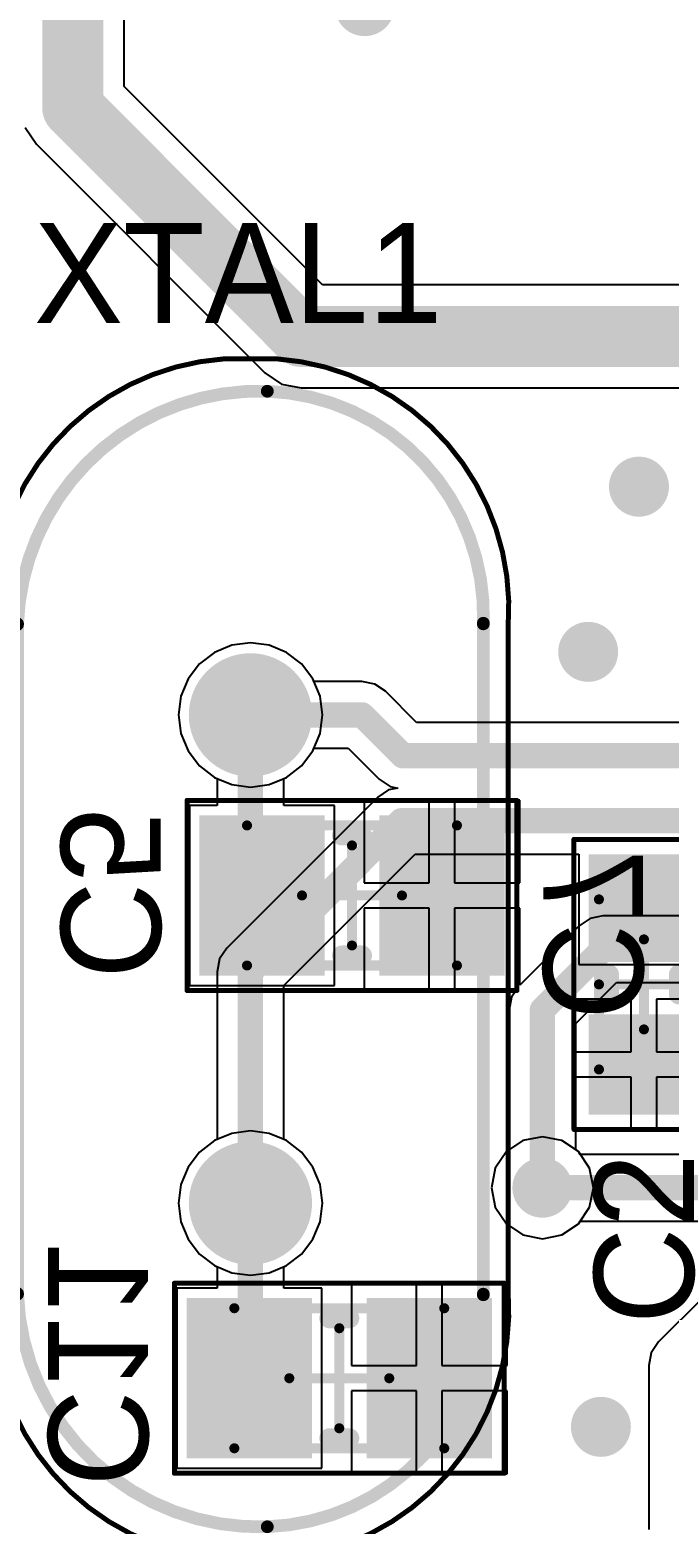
# Model space of a CAD drawing. Header units: millimetres. Extents: x -0.1 to 80.1, y -0.1 to 38.4.
# Drawn here: x 48.85 to 55.24, y 8.96 to 23.89 of the extents above; entities that cross this region are included whole.
import ezdxf

# ---------------------------------------------------------------- set-up
doc = ezdxf.new("R2010")
doc.units = ezdxf.units.MM
for name, color, linetype in [('BottomLayer', 5, 'Continuous'), ('BottomOverlay', 54, 'Continuous'), ('BottomPaste', 16, 'Continuous'), ('BottomSolder', 6, 'Continuous'), ('Mechanical13', 56, 'Continuous'), ('Mechanical15', 56, 'Continuous'), ('MultiLayer', 9, 'Continuous'), ('PadHoleLayer', 156, 'Continuous'), ('TopLayer', 1, 'Continuous'), ('TopOverlay', 2, 'Continuous'), ('TopPaste', 8, 'Continuous'), ('TopSolder', 216, 'Continuous'), ('ViaHoleLayer', 16, 'Continuous')]:
    doc.layers.add(name, color=color, linetype=linetype)

# ---------------------------------------------------------------- blocks, each defined once
blk = doc.blocks.new('THT_XTAL_HC49_12')
at = {"layer": 'BottomLayer', "const_width": 0.51500024}
for points in [[(-2.69750032, 0, 1), (-2.18250008, 0, 1)], [(2.18250008, 0, 1), (2.69750032, 0, 1)]]:
    blk.add_lwpolyline(points, format="xyb", close=True, dxfattribs=at)
at = {"layer": 'BottomSolder', "const_width": 0.61660024}
for points in [[(-2.74830032, 0, 1), (-2.13170008, 0, 1)], [(2.13170008, 0, 1), (2.74830032, 0, 1)]]:
    blk.add_lwpolyline(points, format="xyb", close=True, dxfattribs=at)
at = {"layer": 'Mechanical13', "const_width": 0.127}
for points in [[(-5.67520328, -0.1693418, -0.4142135623730951), (-3.3443418, 2.33020108)], [(3.3443418, 2.33020108, -0.4142135623730951), (5.67520328, -0.1693418)], [(-3.35676748, -2.33024426, -0.4142135623730951), (-5.67524392, -0.16823182)], [(5.67524392, -0.16823182, -0.4142135623730951), (3.35676748, -2.33024426)]]:
    blk.add_lwpolyline(points, format="xyb", dxfattribs=at)
for points in [[(-3.35000092, 2.33000042), (3.35000092, 2.33000042)], [(-3.35000092, -2.33000042), (3.35000092, -2.33000042)]]:
    blk.add_lwpolyline(points, dxfattribs=at)
at = {"layer": 'Mechanical13', "const_width": 0.0635}
for points in [[(-3.38175092, 2.33000042, 1), (-3.31825092, 2.33000042, 1)], [(-3.3760918, 2.33020108, 1), (-3.3125918, 2.33020108, 1)], [(3.3125918, 2.33020108, 1), (3.3760918, 2.33020108, 1)], [(3.31825092, 2.33000042, 1), (3.38175092, 2.33000042, 1)], [(-5.706993919999999, -0.16823182, 1), (-5.643493919999999, -0.16823182, 1)], [(-5.70695328, -0.1693418, 1), (-5.643453279999999, -0.1693418, 1)], [(5.643453279999999, -0.1693418, 1), (5.70695328, -0.1693418, 1)], [(5.643493919999999, -0.16823182, 1), (5.706993919999999, -0.16823182, 1)], [(-3.38851748, -2.33024426, 1), (-3.32501748, -2.33024426, 1)], [(-3.38175092, -2.33000042, 1), (-3.31825092, -2.33000042, 1)], [(3.31825092, -2.33000042, 1), (3.38175092, -2.33000042, 1)], [(3.32501748, -2.33024426, 1), (3.38851748, -2.33024426, 1)]]:
    blk.add_lwpolyline(points, format="xyb", close=True, dxfattribs=at)
at = {"layer": 'Mechanical15', "const_width": 0.0499999}
for points in [[(-5.999058359999999, 0.26405078, -0.414213562373095), (-3.33594964, 2.57905758)], [(3.33594964, 2.57905758, -0.4142135623730951), (5.999058359999999, 0.26405078)], [(-3.33594964, -2.57905758, -0.4142135623730951), (-5.999058359999999, -0.26405078)], [(5.999058359999999, -0.26405078, -0.4142135623730951), (3.33594964, -2.57905758)]]:
    blk.add_lwpolyline(points, format="xyb", dxfattribs=at)
for points in [[(-3.35000092, 2.57999992), (3.35000092, 2.57999992)], [(-6.000000699999999, 0.2499995), (-6.000000699999999, -0.2499995)], [(6.000000699999999, 0.2499995), (6.000000699999999, -0.2499995)], [(-3.35000092, -2.57999992), (3.35000092, -2.57999992)]]:
    blk.add_lwpolyline(points, dxfattribs=at)
at = {"layer": 'Mechanical15', "const_width": 0.02499868}
for points in [[(-3.36250026, 2.57999992, 1), (-3.33750158, 2.57999992, 1)], [(-3.34844898, 2.57905758, 1), (-3.3234503, 2.57905758, 1)], [(3.3234503, 2.57905758, 1), (3.34844898, 2.57905758, 1)], [(3.33750158, 2.57999992, 1), (3.36250026, 2.57999992, 1)], [(-6.01250004, 0.2499995, 1), (-5.98750136, 0.2499995, 1)], [(-6.0115577, 0.26405078, 1), (-5.98655902, 0.26405078, 1)], [(5.98655902, 0.26405078, 1), (6.0115577, 0.26405078, 1)], [(5.98750136, 0.2499995, 1), (6.01250004, 0.2499995, 1)], [(-6.01250004, -0.2499995, 1), (-5.98750136, -0.2499995, 1)], [(-6.0115577, -0.26405078, 1), (-5.98655902, -0.26405078, 1)], [(5.98655902, -0.26405078, 1), (6.0115577, -0.26405078, 1)], [(5.98750136, -0.2499995, 1), (6.01250004, -0.2499995, 1)], [(-3.36250026, -2.57999992, 1), (-3.33750158, -2.57999992, 1)], [(-3.34844898, -2.57905758, 1), (-3.3234503, -2.57905758, 1)], [(3.3234503, -2.57905758, 1), (3.34844898, -2.57905758, 1)], [(3.33750158, -2.57999992, 1), (3.36250026, -2.57999992, 1)]]:
    blk.add_lwpolyline(points, format="xyb", close=True, dxfattribs=at)
at = {"layer": 'MultiLayer', "const_width": 0.51500024}
for points in [[(-2.69750032, 0, 1), (-2.18250008, 0, 1)], [(2.18250008, 0, 1), (2.69750032, 0, 1)]]:
    blk.add_lwpolyline(points, format="xyb", close=True, dxfattribs=at)
at = {"layer": 'PadHoleLayer', "const_width": 0.3149980999999999}
for points in [[(-2.59750052, 0, 1), (-2.28249988, 0, 1)], [(2.28249988, 0, 1), (2.59750052, 0, 1)]]:
    blk.add_lwpolyline(points, format="xyb", close=True, dxfattribs=at)
at = {"layer": 'TopLayer', "const_width": 0.51500024}
for points in [[(-2.69750032, 0, 1), (-2.18250008, 0, 1)], [(2.18250008, 0, 1), (2.69750032, 0, 1)]]:
    blk.add_lwpolyline(points, format="xyb", close=True, dxfattribs=at)
at = {"layer": 'TopOverlay', "const_width": 0.127}
for points in [[(-5.67520328, -0.1693418, -0.4142135623730951), (-3.3443418, 2.33020108)], [(3.3443418, 2.33020108, -0.4142135623730951), (5.67520328, -0.1693418)], [(-3.35676748, -2.33024426, -0.4142135623730951), (-5.67524392, -0.16823182)], [(5.67524392, -0.16823182, -0.4142135623730951), (3.35676748, -2.33024426)]]:
    blk.add_lwpolyline(points, format="xyb", dxfattribs=at)
for points in [[(-3.35000092, 2.33000042), (3.35000092, 2.33000042)], [(-3.35000092, -2.33000042), (3.35000092, -2.33000042)]]:
    blk.add_lwpolyline(points, dxfattribs=at)
at = {"layer": 'TopOverlay', "const_width": 0.0635}
for points in [[(-3.38175092, 2.33000042, 1), (-3.31825092, 2.33000042, 1)], [(-3.3760918, 2.33020108, 1), (-3.3125918, 2.33020108, 1)], [(3.3125918, 2.33020108, 1), (3.3760918, 2.33020108, 1)], [(3.31825092, 2.33000042, 1), (3.38175092, 2.33000042, 1)], [(-5.706993919999999, -0.16823182, 1), (-5.643493919999999, -0.16823182, 1)], [(-5.70695328, -0.1693418, 1), (-5.643453279999999, -0.1693418, 1)], [(5.643453279999999, -0.1693418, 1), (5.70695328, -0.1693418, 1)], [(5.643493919999999, -0.16823182, 1), (5.706993919999999, -0.16823182, 1)], [(-3.38851748, -2.33024426, 1), (-3.32501748, -2.33024426, 1)], [(-3.38175092, -2.33000042, 1), (-3.31825092, -2.33000042, 1)], [(3.31825092, -2.33000042, 1), (3.38175092, -2.33000042, 1)], [(3.32501748, -2.33024426, 1), (3.38851748, -2.33024426, 1)]]:
    blk.add_lwpolyline(points, format="xyb", close=True, dxfattribs=at)
at = {"layer": 'TopSolder', "const_width": 0.61660024}
for points in [[(-2.74830032, 0, 1), (-2.13170008, 0, 1)], [(2.13170008, 0, 1), (2.74830032, 0, 1)]]:
    blk.add_lwpolyline(points, format="xyb", close=True, dxfattribs=at)
blk = doc.blocks.new('SMD_0805_GENERIC_B_25')
at = {"layer": 'BottomLayer'}
for points in [[(-1.42500096, 0.6999985999999999), (-1.42500096, -0.6999985999999999), (-0.37500052, 0.6999985999999999), (-0.37500052, -0.6999985999999999)], [(0.37499798, 0.6999985999999999), (0.37499798, -0.6999985999999999), (1.42499842, 0.6999985999999999), (1.42499842, -0.6999985999999999)]]:
    blk.add_solid(points, dxfattribs=at)
at = {"layer": 'BottomOverlay', "const_width": 0.1999996}
for points in [[(0.0999998, 0.5999987999999999), (-0.0999998, 0.5999987999999999)], [(0.0999998, -0.6000013399999999), (-0.0999998, -0.6000013399999999)]]:
    blk.add_lwpolyline(points, dxfattribs=at)
at = {"layer": 'BottomOverlay', "const_width": 0.0999998}
for points in [[(-0.1499997, 0.5999987999999999, 1), (-0.0499999, 0.5999987999999999, 1)], [(0.0499999, 0.5999987999999999, 1), (0.1499997, 0.5999987999999999, 1)], [(-0.1499997, -0.6000013399999999, 1), (-0.0499999, -0.6000013399999999, 1)], [(0.0499999, -0.6000013399999999, 1), (0.1499997, -0.6000013399999999, 1)]]:
    blk.add_lwpolyline(points, format="xyb", close=True, dxfattribs=at)
at = {"layer": 'BottomPaste'}
for points in [[(-1.42500096, 0.6999985999999999), (-1.42500096, -0.6999985999999999), (-0.37500052, 0.6999985999999999), (-0.37500052, -0.6999985999999999)], [(0.37499798, 0.6999985999999999), (0.37499798, -0.6999985999999999), (1.42499842, 0.6999985999999999), (1.42499842, -0.6999985999999999)]]:
    blk.add_solid(points, dxfattribs=at)
at = {"layer": 'BottomSolder'}
for points in [[(-1.52660096, 0.8015985999999998), (-1.52660096, -0.8015985999999998), (-0.27340052, 0.8015985999999998), (-0.27340052, -0.8015985999999998)], [(0.27339798, 0.8015985999999998), (0.27339798, -0.8015985999999998), (1.52659842, 0.8015985999999998), (1.52659842, -0.8015985999999998)]]:
    blk.add_solid(points, dxfattribs=at)
at = {"layer": 'Mechanical13', "const_width": 0.0999998}
for points in [[(1.05000044, 0.6999985999999999), (-1.05000044, 0.6999985999999999)], [(-1.05000044, 0.6999985999999999), (-1.05000044, -0.7000011399999999)], [(1.05000044, 0.6999985999999999), (1.05000044, -0.7000011399999999)], [(1.05000044, -0.7000011399999999), (-1.05000044, -0.7000011399999999)]]:
    blk.add_lwpolyline(points, dxfattribs=at)
at = {"layer": 'Mechanical13', "const_width": 0.0499999}
for points in [[(-1.07499912, 0.6999985999999999, 1), (-1.02500176, 0.6999985999999999, 1)], [(-1.07499912, 0.6999985999999999, 1), (-1.02500176, 0.6999985999999999, 1)], [(1.02500176, 0.6999985999999999, 1), (1.07499912, 0.6999985999999999, 1)], [(1.02500176, 0.6999985999999999, 1), (1.07499912, 0.6999985999999999, 1)], [(-1.07499912, -0.7000011399999999, 1), (-1.02500176, -0.7000011399999999, 1)], [(-1.07499912, -0.7000011399999999, 1), (-1.02500176, -0.7000011399999999, 1)], [(1.02500176, -0.7000011399999999, 1), (1.07499912, -0.7000011399999999, 1)], [(1.02500176, -0.7000011399999999, 1), (1.07499912, -0.7000011399999999, 1)]]:
    blk.add_lwpolyline(points, format="xyb", close=True, dxfattribs=at)
at = {"layer": 'Mechanical15'}
for points, const_width in [([(1.64999924, 0.9499980999999998), (-1.65000178, 0.9499980999999998)], 0.0499999), ([(-1.65000178, 0.9499980999999998), (-1.65000178, -0.95000064)], 0.0499999), ([(1.64999924, 0.9499980999999998), (1.64999924, -0.95000064)], 0.0499999), ([(0, 0.499999), (0, -0.50000154)], 0.0999998), ([(0.499999, 0), (-0.50000154, 0)], 0.0999998), ([(1.64999924, -0.95000064), (-1.65000178, -0.95000064)], 0.0499999)]:
    blk.add_lwpolyline(points, dxfattribs=dict(at, const_width=const_width))
for points, const_width in [([(-1.66250112, 0.9499980999999998, 1), (-1.63750244, 0.9499980999999998, 1)], 0.02499868), ([(-1.66250112, 0.9499980999999998, 1), (-1.63750244, 0.9499980999999998, 1)], 0.02499868), ([(1.6374999, 0.9499980999999998, 1), (1.66249858, 0.9499980999999998, 1)], 0.02499868), ([(1.6374999, 0.9499980999999998, 1), (1.66249858, 0.9499980999999998, 1)], 0.02499868), ([(-0.02499868, 0.499999, 1), (0.02499868, 0.499999, 1)], 0.0499999), ([(-0.52500022, 0, 1), (-0.47500286, 0, 1)], 0.0499999), ([(0.47500032, 0, 1), (0.5249976799999999, 0, 1)], 0.0499999), ([(-0.02499868, -0.50000154, 1), (0.02499868, -0.50000154, 1)], 0.0499999), ([(-1.66250112, -0.95000064, 1), (-1.63750244, -0.95000064, 1)], 0.02499868), ([(-1.66250112, -0.95000064, 1), (-1.63750244, -0.95000064, 1)], 0.02499868), ([(1.6374999, -0.95000064, 1), (1.66249858, -0.95000064, 1)], 0.02499868), ([(1.6374999, -0.95000064, 1), (1.66249858, -0.95000064, 1)], 0.02499868)]:
    blk.add_lwpolyline(points, format="xyb", close=True, dxfattribs=dict(at, const_width=const_width))
blk = doc.blocks.new('SMD_0805_GENERIC_B_31')
at = {"layer": 'BottomLayer'}
for points in [[(-1.42500096, 0.6999985999999999), (-1.42500096, -0.6999985999999999), (-0.37500052, 0.6999985999999999), (-0.37500052, -0.6999985999999999)], [(0.37499798, 0.6999985999999999), (0.37499798, -0.6999985999999999), (1.42499842, 0.6999985999999999), (1.42499842, -0.6999985999999999)]]:
    blk.add_solid(points, dxfattribs=at)
at = {"layer": 'BottomOverlay', "const_width": 0.1999996}
for points in [[(0.0999998, 0.5999987999999999), (-0.0999998, 0.5999987999999999)], [(0.0999998, -0.6000013399999999), (-0.0999998, -0.6000013399999999)]]:
    blk.add_lwpolyline(points, dxfattribs=at)
at = {"layer": 'BottomOverlay', "const_width": 0.0999998}
for points in [[(-0.1499997, 0.5999987999999999, 1), (-0.0499999, 0.5999987999999999, 1)], [(0.0499999, 0.5999987999999999, 1), (0.1499997, 0.5999987999999999, 1)], [(-0.1499997, -0.6000013399999999, 1), (-0.0499999, -0.6000013399999999, 1)], [(0.0499999, -0.6000013399999999, 1), (0.1499997, -0.6000013399999999, 1)]]:
    blk.add_lwpolyline(points, format="xyb", close=True, dxfattribs=at)
at = {"layer": 'BottomPaste'}
for points in [[(-1.42500096, 0.6999985999999999), (-1.42500096, -0.6999985999999999), (-0.37500052, 0.6999985999999999), (-0.37500052, -0.6999985999999999)], [(0.37499798, 0.6999985999999999), (0.37499798, -0.6999985999999999), (1.42499842, 0.6999985999999999), (1.42499842, -0.6999985999999999)]]:
    blk.add_solid(points, dxfattribs=at)
at = {"layer": 'BottomSolder'}
for points in [[(-1.52660096, 0.8015985999999998), (-1.52660096, -0.8015985999999998), (-0.27340052, 0.8015985999999998), (-0.27340052, -0.8015985999999998)], [(0.27339798, 0.8015985999999998), (0.27339798, -0.8015985999999998), (1.52659842, 0.8015985999999998), (1.52659842, -0.8015985999999998)]]:
    blk.add_solid(points, dxfattribs=at)
at = {"layer": 'Mechanical13', "const_width": 0.0999998}
for points in [[(1.05000044, 0.6999985999999999), (-1.05000044, 0.6999985999999999)], [(-1.05000044, 0.6999985999999999), (-1.05000044, -0.7000011399999999)], [(1.05000044, 0.6999985999999999), (1.05000044, -0.7000011399999999)], [(1.05000044, -0.7000011399999999), (-1.05000044, -0.7000011399999999)]]:
    blk.add_lwpolyline(points, dxfattribs=at)
at = {"layer": 'Mechanical13', "const_width": 0.0499999}
for points in [[(-1.07499912, 0.6999985999999999, 1), (-1.02500176, 0.6999985999999999, 1)], [(-1.07499912, 0.6999985999999999, 1), (-1.02500176, 0.6999985999999999, 1)], [(1.02500176, 0.6999985999999999, 1), (1.07499912, 0.6999985999999999, 1)], [(1.02500176, 0.6999985999999999, 1), (1.07499912, 0.6999985999999999, 1)], [(-1.07499912, -0.7000011399999999, 1), (-1.02500176, -0.7000011399999999, 1)], [(-1.07499912, -0.7000011399999999, 1), (-1.02500176, -0.7000011399999999, 1)], [(1.02500176, -0.7000011399999999, 1), (1.07499912, -0.7000011399999999, 1)], [(1.02500176, -0.7000011399999999, 1), (1.07499912, -0.7000011399999999, 1)]]:
    blk.add_lwpolyline(points, format="xyb", close=True, dxfattribs=at)
at = {"layer": 'Mechanical15'}
for points, const_width in [([(1.64999924, 0.9499980999999998), (-1.65000178, 0.9499980999999998)], 0.0499999), ([(-1.65000178, 0.9499980999999998), (-1.65000178, -0.95000064)], 0.0499999), ([(1.64999924, 0.9499980999999998), (1.64999924, -0.95000064)], 0.0499999), ([(0, 0.499999), (0, -0.50000154)], 0.0999998), ([(0.499999, 0), (-0.50000154, 0)], 0.0999998), ([(1.64999924, -0.95000064), (-1.65000178, -0.95000064)], 0.0499999)]:
    blk.add_lwpolyline(points, dxfattribs=dict(at, const_width=const_width))
for points, const_width in [([(-1.66250112, 0.9499980999999998, 1), (-1.63750244, 0.9499980999999998, 1)], 0.02499868), ([(-1.66250112, 0.9499980999999998, 1), (-1.63750244, 0.9499980999999998, 1)], 0.02499868), ([(1.6374999, 0.9499980999999998, 1), (1.66249858, 0.9499980999999998, 1)], 0.02499868), ([(1.6374999, 0.9499980999999998, 1), (1.66249858, 0.9499980999999998, 1)], 0.02499868), ([(-0.02499868, 0.499999, 1), (0.02499868, 0.499999, 1)], 0.0499999), ([(-0.52500022, 0, 1), (-0.47500286, 0, 1)], 0.0499999), ([(0.47500032, 0, 1), (0.5249976799999999, 0, 1)], 0.0499999), ([(-0.02499868, -0.50000154, 1), (0.02499868, -0.50000154, 1)], 0.0499999), ([(-1.66250112, -0.95000064, 1), (-1.63750244, -0.95000064, 1)], 0.02499868), ([(-1.66250112, -0.95000064, 1), (-1.63750244, -0.95000064, 1)], 0.02499868), ([(1.6374999, -0.95000064, 1), (1.66249858, -0.95000064, 1)], 0.02499868), ([(1.6374999, -0.95000064, 1), (1.66249858, -0.95000064, 1)], 0.02499868)]:
    blk.add_lwpolyline(points, format="xyb", close=True, dxfattribs=dict(at, const_width=const_width))
blk = doc.blocks.new('SMD_0603_GENERIC_34')
at = {"layer": 'Mechanical13', "const_width": 0.0999998}
for points in [[(-0.8500008399999999, 0.4499991), (0.8499983, 0.4499991)], [(-0.8500008399999999, 0.4499991), (-0.8500008399999999, -0.4500016399999999)], [(0.8499983, 0.4499991), (0.8499983, -0.4500016399999999)], [(-0.8500008399999999, -0.4500016399999999), (0.8499983, -0.4500016399999999)]]:
    blk.add_lwpolyline(points, dxfattribs=at)
at = {"layer": 'Mechanical13', "const_width": 0.0499999}
for points in [[(-0.87499952, 0.4499991, 1), (-0.8250021599999999, 0.4499991, 1)], [(-0.87499952, 0.4499991, 1), (-0.8250021599999999, 0.4499991, 1)], [(0.8249996199999998, 0.4499991, 1), (0.8749969799999999, 0.4499991, 1)], [(0.8249996199999998, 0.4499991, 1), (0.8749969799999999, 0.4499991, 1)], [(-0.87499952, -0.4500016399999999, 1), (-0.8250021599999999, -0.4500016399999999, 1)], [(-0.87499952, -0.4500016399999999, 1), (-0.8250021599999999, -0.4500016399999999, 1)], [(0.8249996199999998, -0.4500016399999999, 1), (0.8749969799999999, -0.4500016399999999, 1)], [(0.8249996199999998, -0.4500016399999999, 1), (0.8749969799999999, -0.4500016399999999, 1)]]:
    blk.add_lwpolyline(points, format="xyb", close=True, dxfattribs=at)
at = {"layer": 'Mechanical15'}
for points, const_width in [([(-1.45000218, 0.6999985999999999), (1.44999964, 0.6999985999999999)], 0.0499999), ([(-1.45000218, 0.6999985999999999), (-1.45000218, -0.7000011399999999)], 0.0499999), ([(1.44999964, 0.6999985999999999), (1.44999964, -0.7000011399999999)], 0.0499999), ([(0, 0.4499991), (0, -0.4500016399999999)], 0.0999998), ([(-0.4500016399999999, 0), (0.4499991, 0)], 0.0999998), ([(-1.45000218, -0.7000011399999999), (1.44999964, -0.7000011399999999)], 0.0499999)]:
    blk.add_lwpolyline(points, dxfattribs=dict(at, const_width=const_width))
for points, const_width in [([(-1.46250152, 0.6999985999999999, 1), (-1.43750284, 0.6999985999999999, 1)], 0.02499868), ([(-1.46250152, 0.6999985999999999, 1), (-1.43750284, 0.6999985999999999, 1)], 0.02499868), ([(1.4375003, 0.6999985999999999, 1), (1.46249898, 0.6999985999999999, 1)], 0.02499868), ([(1.4375003, 0.6999985999999999, 1), (1.46249898, 0.6999985999999999, 1)], 0.02499868), ([(-0.02499868, 0.4499991, 1), (0.02499868, 0.4499991, 1)], 0.0499999), ([(-0.47500032, 0, 1), (-0.42500296, 0, 1)], 0.0499999), ([(0.4250004199999999, 0, 1), (0.47499778, 0, 1)], 0.0499999), ([(-0.02499868, -0.4500016399999999, 1), (0.02499868, -0.4500016399999999, 1)], 0.0499999), ([(-1.46250152, -0.7000011399999999, 1), (-1.43750284, -0.7000011399999999, 1)], 0.02499868), ([(-1.46250152, -0.7000011399999999, 1), (-1.43750284, -0.7000011399999999, 1)], 0.02499868), ([(1.4375003, -0.7000011399999999, 1), (1.46249898, -0.7000011399999999, 1)], 0.02499868), ([(1.4375003, -0.7000011399999999, 1), (1.46249898, -0.7000011399999999, 1)], 0.02499868)]:
    blk.add_lwpolyline(points, format="xyb", close=True, dxfattribs=dict(at, const_width=const_width))
at = {"layer": 'TopLayer'}
for points in [[(-0.40000174, -0.4499991), (-0.40000174, 0.4499991), (-1.20000014, -0.4499991), (-1.20000014, 0.4499991)], [(1.1999976, -0.4499991), (1.1999976, 0.4499991), (0.3999992, -0.4499991), (0.3999992, 0.4499991)]]:
    blk.add_solid(points, dxfattribs=at)
at = {"layer": 'TopOverlay', "const_width": 0.1999996}
for points in [[(-0.0999998, 0.3499993), (0.0999998, 0.3499993)], [(-0.0999998, -0.35000184), (0.0999998, -0.35000184)]]:
    blk.add_lwpolyline(points, dxfattribs=at)
at = {"layer": 'TopOverlay', "const_width": 0.0999998}
for points in [[(-0.1499997, 0.3499993, 1), (-0.0499999, 0.3499993, 1)], [(0.0499999, 0.3499993, 1), (0.1499997, 0.3499993, 1)], [(-0.1499997, -0.35000184, 1), (-0.0499999, -0.35000184, 1)], [(0.0499999, -0.35000184, 1), (0.1499997, -0.35000184, 1)]]:
    blk.add_lwpolyline(points, format="xyb", close=True, dxfattribs=at)
at = {"layer": 'TopPaste'}
for points in [[(-0.40000174, -0.4499991), (-0.40000174, 0.4499991), (-1.20000014, -0.4499991), (-1.20000014, 0.4499991)], [(1.1999976, -0.4499991), (1.1999976, 0.4499991), (0.3999992, -0.4499991), (0.3999992, 0.4499991)]]:
    blk.add_solid(points, dxfattribs=at)
at = {"layer": 'TopSolder'}
for points in [[(-0.29840174, -0.5515991), (-0.29840174, 0.5515991), (-1.30160014, -0.5515991), (-1.30160014, 0.5515991)], [(1.3015976, -0.5515991), (1.3015976, 0.5515991), (0.2983992, -0.5515991), (0.2983992, 0.5515991)]]:
    blk.add_solid(points, dxfattribs=at)

msp = doc.modelspace()

# ---------------------------------------------------------------- linework, layer by layer
at = {"layer": 'BottomLayer'}
for p, q in [((50.69341652, 17.66955064), (50.54405689999999, 17.5549433)), ((50.86734809999999, 17.7415952), (50.69341652, 17.66955064)), ((51.05399999999999, 17.7661697), (50.86734809999999, 17.7415952)), ((51.2406519, 17.7415952), (51.05399999999999, 17.7661697)), ((51.41458348, 17.66955064), (51.2406519, 17.7415952)), ((51.5639431, 17.5549433), (51.41458348, 17.66955064)), ((50.54405689999999, 17.5549433), (50.42944956, 17.40558368)), ((51.67855044, 17.40558368), (51.5639431, 17.5549433)), ((50.42944956, 17.40558368), (50.357405, 17.2316521)), ((51.75059499999999, 17.2316521), (51.67855044, 17.40558368)), ((50.357405, 17.2316521), (50.33283049999999, 17.0450002)), ((51.7751695, 17.0450002), (51.75059499999999, 17.2316521)), ((50.33283049999999, 17.0450002), (50.357405, 16.8583483)), ((51.75059499999999, 16.8583483), (51.7751695, 17.0450002)), ((50.357405, 16.8583483), (50.42944956, 16.68441672)), ((51.67855044, 16.68441672), (51.75059499999999, 16.8583483)), ((50.42944956, 16.68441672), (50.54405689999999, 16.5350571)), ((51.5639431, 16.5350571), (51.67855044, 16.68441672)), ((50.54405689999999, 16.5350571), (50.69341652, 16.42044976)), ((51.41458348, 16.42044976), (51.5639431, 16.5350571)), ((50.69341652, 16.42044976), (50.72059451999999, 16.40919248)), ((50.72059451999999, 16.40919248), (50.72059451999999, 16.1399982)), ((51.38740548, 16.40919248), (51.41458348, 16.42044976)), ((51.38740548, 16.1399982), (51.38740548, 16.40919248)), ((50.72059451999999, 16.1399982), (50.44500198, 16.1399982)), ((50.44500198, 16.1399982), (50.44500198, 14.3400018)), ((51.89500162, 16.1399982), (51.38740548, 16.1399982)), ((51.89500162, 14.3400018), (51.89500162, 16.1399982)), ((52.84300327999999, 16.1939986), (52.19100052, 16.1939986)), ((52.19100052, 16.1939986), (52.19100052, 15.36699746)), ((52.84300327999999, 15.36699746), (52.84300327999999, 16.1939986)), ((53.74900096, 16.1939986), (53.09700328, 16.1939986)), ((53.09700328, 16.1939986), (53.09700328, 15.36699746)), ((53.74900096, 15.36699746), (53.74900096, 16.1939986)), ((52.19100052, 15.36699746), (52.84300327999999, 15.36699746)), ((53.09700328, 15.36699746), (53.74900096, 15.36699746)), ((52.84300327999999, 15.11299746), (52.19100052, 15.11299746)), ((52.19100052, 15.11299746), (52.19100052, 14.2860014)), ((52.84300327999999, 14.2860014), (52.84300327999999, 15.11299746)), ((53.74900096, 15.11299746), (53.09700328, 15.11299746)), ((53.09700328, 15.11299746), (53.09700328, 14.2860014)), ((53.74900096, 14.34250624), (53.74900096, 15.11299746)), ((54.34424742, 14.9377527), (53.74900096, 14.34250624)), ((54.45241078, 15.01002586), (54.34424742, 14.9377527)), ((54.58000006, 15.03540554), (54.45241078, 15.01002586)), ((55.44000088, 15.03540554), (54.58000006, 15.03540554)), ((50.44500198, 14.3400018), (51.89500162, 14.3400018)), ((54.30840547999999, 13.9589002), (54.71809986, 14.36859458)), ((54.71809986, 14.36859458), (55.44000088, 14.36859458)), ((52.19100052, 14.2860014), (52.84300327999999, 14.2860014)), ((53.09700328, 14.2860014), (53.70800790000001, 14.2860014)), ((53.6669742, 14.22458928), (53.64159452, 14.097)), ((53.70800790000001, 14.2860014), (53.6669742, 14.22458928)), ((53.64159452, 14.097), (53.64159452, 12.69756922)), ((54.30840547999999, 12.69756922), (54.30840547999999, 13.9589002)), ((50.86734809999999, 12.8615948), (50.69341652, 12.78955024)), ((51.05399999999999, 12.8861693), (50.86734809999999, 12.8615948)), ((51.2406519, 12.8615948), (51.05399999999999, 12.8861693)), ((51.41458348, 12.78955024), (51.2406519, 12.8615948)), ((50.69341652, 12.78955024), (50.54405689999999, 12.6749429)), ((51.5639431, 12.6749429), (51.41458348, 12.78955024)), ((53.64159452, 12.69756922), (53.61452066, 12.67947934)), ((54.33547933999999, 12.67947934), (54.30840547999999, 12.69756922)), ((50.54405689999999, 12.6749429), (50.42944956, 12.52558328)), ((51.67855044, 12.52558328), (51.5639431, 12.6749429)), ((53.61452066, 12.67947934), (53.50401034, 12.51408978)), ((54.44598966, 12.51408978), (54.33547933999999, 12.67947934)), ((50.42944956, 12.52558328), (50.357405, 12.3516517)), ((51.75059499999999, 12.3516517), (51.67855044, 12.52558328)), ((53.50401034, 12.51408978), (53.46520421999999, 12.319)), ((54.48479578000001, 12.319), (54.44598966, 12.51408978)), ((50.357405, 12.3516517), (50.33283049999999, 12.1649998)), ((51.7751695, 12.1649998), (51.75059499999999, 12.3516517)), ((53.46520421999999, 12.319), (53.50401034, 12.12391022)), ((54.44598966, 12.12391022), (54.48479578000001, 12.319)), ((50.33283049999999, 12.1649998), (50.357405, 11.9783479)), ((51.75059499999999, 11.9783479), (51.7751695, 12.1649998)), ((53.50401034, 12.12391022), (53.61452066, 11.95852066)), ((54.33547933999999, 11.95852066), (54.44598966, 12.12391022)), ((50.357405, 11.9783479), (50.42944956, 11.80441632)), ((51.67855044, 11.80441632), (51.75059499999999, 11.9783479)), ((53.61452066, 11.95852066), (53.77991022, 11.84801034)), ((54.17008977999999, 11.84801034), (54.33547933999999, 11.95852066)), ((50.42944956, 11.80441632), (50.54405689999999, 11.6550567)), ((51.5639431, 11.6550567), (51.67855044, 11.80441632)), ((53.77991022, 11.84801034), (53.97499999999999, 11.80920422)), ((53.97499999999999, 11.80920422), (54.17008977999999, 11.84801034)), ((50.54405689999999, 11.6550567), (50.69341652, 11.54044936)), ((51.41458348, 11.54044936), (51.5639431, 11.6550567)), ((50.69341652, 11.54044936), (50.72059451999999, 11.52919208)), ((50.72059451999999, 11.52919208), (50.72059451999999, 11.3139982)), ((51.38740548, 11.52919208), (51.41458348, 11.54044936)), ((51.38740548, 11.3139982), (51.38740548, 11.52919208)), ((52.71600328, 11.3679986), (52.06400052, 11.3679986)), ((52.06400052, 11.3679986), (52.06400052, 10.54099746)), ((52.71600328, 10.54099746), (52.71600328, 11.3679986)), ((53.62200096, 11.3679986), (52.97000328, 11.3679986)), ((52.97000328, 11.3679986), (52.97000328, 10.54099746)), ((53.62200096, 10.54099746), (53.62200096, 11.3679986)), ((50.72059451999999, 11.3139982), (50.31800198, 11.3139982)), ((50.31800198, 11.3139982), (50.31800198, 9.514001799999999)), ((51.76800162, 11.3139982), (51.38740548, 11.3139982)), ((51.76800162, 9.514001799999999), (51.76800162, 11.3139982)), ((52.06400052, 10.54099746), (52.71600328, 10.54099746)), ((52.97000328, 10.54099746), (53.62200096, 10.54099746)), ((52.71600328, 10.28699746), (52.06400052, 10.28699746)), ((52.06400052, 10.28699746), (52.06400052, 9.4600014)), ((52.71600328, 9.4600014), (52.71600328, 10.28699746)), ((53.62200096, 10.28699746), (52.97000328, 10.28699746)), ((52.97000328, 10.28699746), (52.97000328, 9.4600014)), ((53.62200096, 9.4600014), (53.62200096, 10.28699746)), ((50.31800198, 9.514001799999999), (51.76800162, 9.514001799999999)), ((52.06400052, 9.4600014), (52.71600328, 9.4600014)), ((52.97000328, 9.4600014), (53.62200096, 9.4600014))]:
    msp.add_line(p, q, dxfattribs=at)
for points, const_width in [([(52.04700029999999, 24.13, 1), (52.3469997, 24.13, 1)], 0.2999994), ([(54.79128742, 19.32634692, 1), (55.09128681999999, 19.32634692, 1)], 0.2999994), ([(54.28328742, 17.67534692, 1), (54.58328681999999, 17.67534692, 1)], 0.2999994), ([(50.99049999999999, 17.0450002, 1), (51.1175, 17.0450002, 1)], 0.127), ([(50.99049999999999, 15.3560018, 1), (51.1175, 15.3560018, 1)], 0.127), ([(50.99049999999999, 15.3560018, 1), (51.1175, 15.3560018, 1)], 0.127), ([(51.1065018, 15.24, 1), (51.2335018, 15.24, 1)], 0.127), ([(54.51650005999999, 14.70200006, 1), (54.64350006, 14.70200006, 1)], 0.127), ([(54.51650005999999, 14.70200006, 1), (54.64350006, 14.70200006, 1)], 0.127), ([(53.9115, 14.097, 1), (54.0385, 14.097, 1)], 0.127), ([(53.9115, 14.097, 1), (54.0385, 14.097, 1)], 0.127), ([(53.8250003, 12.319, 1), (54.1249997, 12.319, 1)], 0.2999994), ([(53.9115, 12.319, 1), (54.0385, 12.319, 1)], 0.127), ([(50.99049999999999, 12.1649998, 1), (51.1175, 12.1649998, 1)], 0.127), ([(50.9795018, 10.414, 1), (51.1065018, 10.414, 1)], 0.127), ([(50.99049999999999, 10.4249982, 1), (51.1175, 10.4249982, 1)], 0.127), ([(50.99049999999999, 10.4249982, 1), (51.1175, 10.4249982, 1)], 0.127), ([(54.41028742, 9.92834692, 1), (54.71028682, 9.92834692, 1)], 0.2999994)]:
    msp.add_lwpolyline(points, format="xyb", close=True, dxfattribs=dict(at, const_width=const_width))
at = {"layer": 'BottomLayer', "const_width": 0.254}
for points in [[(51.05399999999999, 15.3560018), (51.05399999999999, 17.0450002)], [(51.05399999999999, 15.3560018), (51.17000179999999, 15.24)], [(53.97499999999999, 14.097), (54.58000006, 14.70200006)], [(54.58000006, 14.70200006), (56.38800000000001, 14.70200006)], [(53.97499999999999, 12.319), (53.97499999999999, 14.097)], [(51.05399999999999, 10.4249982), (51.05399999999999, 12.1649998)], [(51.0430018, 10.414), (51.05399999999999, 10.4249982)]]:
    msp.add_lwpolyline(points, dxfattribs=at)
at = {"layer": 'MultiLayer', "const_width": 0.2999994}
for points in [[(52.04700029999999, 24.13, 1), (52.3469997, 24.13, 1)], [(54.79128742, 19.32634692, 1), (55.09128681999999, 19.32634692, 1)], [(54.28328742, 17.67534692, 1), (54.58328681999999, 17.67534692, 1)], [(53.8250003, 12.319, 1), (54.1249997, 12.319, 1)], [(54.41028742, 9.92834692, 1), (54.71028682, 9.92834692, 1)]]:
    msp.add_lwpolyline(points, format="xyb", close=True, dxfattribs=at)
at = {"layer": 'TopLayer'}
for p, q in [((49.79069036, 23.32719236), (49.79069036, 31.2732801)), ((51.77519236, 21.34269036), (49.79069036, 23.32719236)), ((48.80048914, 22.9170357), (48.91205864, 22.75005864)), ((48.91205864, 22.75005864), (51.19805864, 20.46405864)), ((57.91199999999999, 21.34269036), (51.77519236, 21.34269036)), ((51.19805864, 20.46405864), (51.36503569999999, 20.35248914)), ((51.36503569999999, 20.35248914), (51.56199999999999, 20.31330964)), ((51.56199999999999, 20.31330964), (57.69880764, 20.31330964)), ((50.69341652, 17.66955064), (50.54405689999999, 17.5549433)), ((50.86734809999999, 17.7415952), (50.69341652, 17.66955064)), ((51.05399999999999, 17.7661697), (50.86734809999999, 17.7415952)), ((51.2406519, 17.7415952), (51.05399999999999, 17.7661697)), ((51.41458348, 17.66955064), (51.2406519, 17.7415952)), ((51.5639431, 17.5549433), (51.41458348, 17.66955064)), ((50.54405689999999, 17.5549433), (50.42944956, 17.40558368)), ((51.67855044, 17.40558368), (51.5639431, 17.5549433)), ((50.42944956, 17.40558368), (50.357405, 17.2316521)), ((51.68980772, 17.37840568), (51.67855044, 17.40558368)), ((52.16999979999999, 17.37840568), (51.68980772, 17.37840568)), ((52.29758907999999, 17.353026), (52.16999979999999, 17.37840568)), ((52.40575243999999, 17.28075284), (52.29758907999999, 17.353026)), ((50.357405, 17.2316521), (50.33283049999999, 17.0450002)), ((52.71609979999999, 16.97040548), (52.40575243999999, 17.28075284)), ((50.33283049999999, 17.0450002), (50.357405, 16.8583483)), ((57.52400229999999, 16.97040548), (52.71609979999999, 16.97040548)), ((50.357405, 16.8583483), (50.42944956, 16.68441672)), ((50.42944956, 16.68441672), (50.54405689999999, 16.5350571)), ((51.5639431, 16.5350571), (51.67855044, 16.68441672)), ((51.67855044, 16.68441672), (51.68980772, 16.71159472)), ((51.68980772, 16.71159472), (52.0319, 16.71159472)), ((52.0319, 16.71159472), (52.34224735999999, 16.40124736)), ((50.54405689999999, 16.5350571), (50.69341652, 16.42044976)), ((51.41458348, 16.42044976), (51.5639431, 16.5350571)), ((50.69341652, 16.42044976), (50.86734809999999, 16.3484052)), ((50.86734809999999, 16.3484052), (51.05399999999999, 16.3238307)), ((51.05399999999999, 16.3238307), (51.2406519, 16.3484052)), ((51.2406519, 16.3484052), (51.41458348, 16.42044976)), ((52.43541201999999, 16.2950271), (52.32724866, 16.22275394)), ((52.34224735999999, 16.40124736), (52.45041072, 16.3289742)), ((52.5282414, 16.3134929), (52.43541201999999, 16.2950271)), ((52.45041072, 16.3289742), (52.5282414, 16.3134929)), ((52.32724866, 16.22275394), (50.81824735999999, 14.71375264)), ((51.38740548, 14.3399002), (52.7011011, 15.65359582)), ((52.7011011, 15.65359582), (54.3410013, 15.65359582)), ((54.3410013, 15.65359582), (54.3410013, 14.5509996)), ((50.81824735999999, 14.71375264), (50.7459742, 14.60558928)), ((50.7459742, 14.60558928), (50.72059451999999, 14.478)), ((54.3410013, 14.5509996), (55.6409987, 14.5509996)), ((50.72059451999999, 14.478), (50.72059451999999, 12.80080752)), ((51.38740548, 12.80080752), (51.38740548, 14.3399002)), ((54.864, 14.20499826), (54.2870009, 14.20499826)), ((54.2870009, 14.20499826), (54.2870009, 13.67799906)), ((54.864, 13.67799906), (54.864, 14.20499826)), ((55.6949991, 14.20499826), (55.11799999999999, 14.20499826)), ((55.11799999999999, 14.20499826), (55.11799999999999, 13.67799906)), ((54.2870009, 13.67799906), (54.864, 13.67799906)), ((55.11799999999999, 13.67799906), (55.6949991, 13.67799906)), ((54.864, 13.42399906), (54.2870009, 13.42399906)), ((54.2870009, 13.42399906), (54.2870009, 12.89699986)), ((54.864, 12.89699986), (54.864, 13.42399906)), ((55.6949991, 13.42399906), (55.11799999999999, 13.42399906)), ((55.11799999999999, 13.42399906), (55.11799999999999, 12.89699986)), ((54.2870009, 12.89699986), (54.864, 12.89699986)), ((55.11799999999999, 12.89699986), (55.6949991, 12.89699986)), ((50.69341652, 12.78955024), (50.54405689999999, 12.6749429)), ((50.72059451999999, 12.80080752), (50.69341652, 12.78955024)), ((51.41458348, 12.78955024), (51.38740548, 12.80080752)), ((51.5639431, 12.6749429), (51.41458348, 12.78955024)), ((53.77991022, 12.78998966), (53.61452066, 12.67947934)), ((53.97499999999999, 12.82879578), (53.77991022, 12.78998966)), ((54.17008977999999, 12.78998966), (53.97499999999999, 12.82879578)), ((54.33547933999999, 12.67947934), (54.17008977999999, 12.78998966)), ((50.54405689999999, 12.6749429), (50.42944956, 12.52558328)), ((51.67855044, 12.52558328), (51.5639431, 12.6749429)), ((53.61452066, 12.67947934), (53.50401034, 12.51408978)), ((54.35356922, 12.65240548), (54.33547933999999, 12.67947934)), ((55.99590019999999, 12.65240548), (54.35356922, 12.65240548)), ((50.42944956, 12.52558328), (50.357405, 12.3516517)), ((51.75059499999999, 12.3516517), (51.67855044, 12.52558328)), ((53.50401034, 12.51408978), (53.46520421999999, 12.319)), ((50.357405, 12.3516517), (50.33283049999999, 12.1649998)), ((51.7751695, 12.1649998), (51.75059499999999, 12.3516517)), ((53.46520421999999, 12.319), (53.50401034, 12.12391022)), ((50.33283049999999, 12.1649998), (50.357405, 11.9783479)), ((51.75059499999999, 11.9783479), (51.7751695, 12.1649998)), ((53.50401034, 12.12391022), (53.61452066, 11.95852066)), ((50.357405, 11.9783479), (50.42944956, 11.80441632)), ((51.67855044, 11.80441632), (51.75059499999999, 11.9783479)), ((53.61452066, 11.95852066), (53.77991022, 11.84801034)), ((54.17008977999999, 11.84801034), (54.33547933999999, 11.95852066)), ((54.33547933999999, 11.95852066), (54.35356922, 11.98559452)), ((54.35356922, 11.98559452), (56.13399999999999, 11.98559452)), ((50.42944956, 11.80441632), (50.54405689999999, 11.6550567)), ((51.5639431, 11.6550567), (51.67855044, 11.80441632)), ((53.77991022, 11.84801034), (53.97499999999999, 11.80920422)), ((53.97499999999999, 11.80920422), (54.17008977999999, 11.84801034)), ((50.54405689999999, 11.6550567), (50.69341652, 11.54044936)), ((51.41458348, 11.54044936), (51.5639431, 11.6550567)), ((56.0322476, 11.67275288), (55.13624736, 10.77675264)), ((50.69341652, 11.54044936), (50.86734809999999, 11.4684048)), ((51.2406519, 11.4684048), (51.41458348, 11.54044936)), ((50.86734809999999, 11.4684048), (51.05399999999999, 11.4438303)), ((51.05399999999999, 11.4438303), (51.2406519, 11.4684048)), ((55.13624736, 10.77675264), (55.0639742, 10.66858928)), ((55.0639742, 10.66858928), (55.03859452, 10.541)), ((55.03859452, 10.541), (55.03859452, 8.901099799999999))]:
    msp.add_line(p, q, dxfattribs=at)
for points, const_width in [([(49.276, 23.114), (49.276, 32.385)], 0.6096), ([(49.276, 23.114), (51.56199999999999, 20.828)], 0.6096), ([(51.56199999999999, 20.828), (57.91199999999999, 20.828)], 0.6096), ([(51.05399999999999, 17.0450002), (52.16999979999999, 17.0450002)], 0.254), ([(52.16999979999999, 17.0450002), (52.578, 16.637)], 0.254), ([(52.578, 16.637), (58.674, 16.637)], 0.254), ([(51.05399999999999, 14.478), (52.5630013, 15.9870013)], 0.254), ([(52.5630013, 15.9870013), (58.674, 15.9870013)], 0.254), ([(54.991, 15.1509984), (54.99100254, 15.15100094)], 0.254), ([(54.99100254, 15.15100094), (56.515, 15.15100094)], 0.254), ([(51.05399999999999, 12.1649998), (51.05399999999999, 14.478)], 0.254), ([(53.97499999999999, 12.319), (56.13399999999999, 12.319)], 0.254)]:
    msp.add_lwpolyline(points, dxfattribs=dict(at, const_width=const_width))
for points, const_width in [([(52.04700029999999, 24.13, 1), (52.3469997, 24.13, 1)], 0.2999994), ([(49.1236, 23.114, 1), (49.4284, 23.114, 1)], 0.3048), ([(49.1236, 23.114, 1), (49.4284, 23.114, 1)], 0.3048), ([(51.4096, 20.828, 1), (51.7144, 20.828, 1)], 0.3048), ([(51.4096, 20.828, 1), (51.7144, 20.828, 1)], 0.3048), ([(54.79128742, 19.32634692, 1), (55.09128681999999, 19.32634692, 1)], 0.2999994), ([(54.28328742, 17.67534692, 1), (54.58328681999999, 17.67534692, 1)], 0.2999994), ([(50.99049999999999, 17.0450002, 1), (51.1175, 17.0450002, 1)], 0.127), ([(52.10649979999999, 17.0450002, 1), (52.23349979999999, 17.0450002, 1)], 0.127), ([(52.10649979999999, 17.0450002, 1), (52.23349979999999, 17.0450002, 1)], 0.127), ([(52.51449999999999, 16.637, 1), (52.64149999999999, 16.637, 1)], 0.127), ([(52.51449999999999, 16.637, 1), (52.64149999999999, 16.637, 1)], 0.127), ([(52.4995013, 15.9870013, 1), (52.62650129999999, 15.9870013, 1)], 0.127), ([(52.4995013, 15.9870013, 1), (52.62650129999999, 15.9870013, 1)], 0.127), ([(54.9275, 15.1509984, 1), (55.0545, 15.1509984, 1)], 0.127), ([(54.92750253999999, 15.15100094, 1), (55.05450253999999, 15.15100094, 1)], 0.127), ([(54.92750253999999, 15.15100094, 1), (55.05450253999999, 15.15100094, 1)], 0.127), ([(50.99049999999999, 14.478, 1), (51.1175, 14.478, 1)], 0.127), ([(50.99049999999999, 14.478, 1), (51.1175, 14.478, 1)], 0.127), ([(53.8250003, 12.319, 1), (54.1249997, 12.319, 1)], 0.2999994), ([(53.9115, 12.319, 1), (54.0385, 12.319, 1)], 0.127), ([(50.99049999999999, 12.1649998, 1), (51.1175, 12.1649998, 1)], 0.127), ([(54.41028742, 9.92834692, 1), (54.71028682, 9.92834692, 1)], 0.2999994)]:
    msp.add_lwpolyline(points, format="xyb", close=True, dxfattribs=dict(at, const_width=const_width))
at = {"layer": 'ViaHoleLayer', "const_width": 0.1499997}
for points in [[(54.86628854, 19.32634692, 1), (55.0162857, 19.32634692, 1)], [(54.35828854, 17.67534692, 1), (54.5082857, 17.67534692, 1)], [(53.90000142, 12.319, 1), (54.04999857999999, 12.319, 1)], [(54.48528854, 9.92834692, 1), (54.6352857, 9.92834692, 1)]]:
    msp.add_lwpolyline(points, format="xyb", close=True, dxfattribs=at)

# ---------------------------------------------------------------- block references
for name, p, rotation in [('THT_XTAL_HC49_12', (51.05399999999999, 14.605), 90), ('SMD_0805_GENERIC_B_31', (52.06999999999999, 15.24), 180), ('SMD_0603_GENERIC_34', (54.991, 14.351), 90), ('SMD_0805_GENERIC_B_25', (51.943, 10.414), 180)]:
    msp.add_blockref(name, p, dxfattribs=dict(rotation=rotation))

# ---------------------------------------------------------------- texts
at = {"layer": 'BottomOverlay', "text_generation_flag": 2}
for s, p in [('C5', (49.15716356, 14.40693334)), ('C7', (53.98316102, 13.99593086)), ('C11', (49.03016101999999, 9.331017659999999))]:
    msp.add_text(s, height=1.00000054, rotation=270, dxfattribs=at).set_placement(p)
at = {"layer": 'TopOverlay'}
msp.add_text('XTAL1', height=1.00000054, dxfattribs=at).set_placement((48.88803278, 20.96316102))
msp.add_text('C2', height=1.00000054, rotation=90, dxfattribs=at).set_placement((55.4908339, 10.95393542))

doc.saveas('drawing.dxf')
